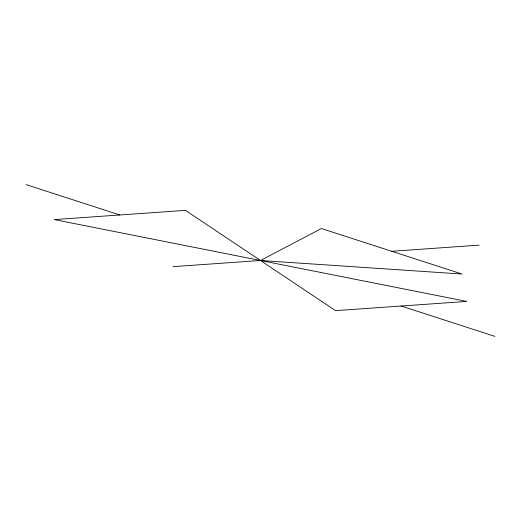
<?xml version="1.0" encoding="UTF-8"?>
<svg xmlns="http://www.w3.org/2000/svg" width="521" height="521" viewBox="0 0 521 521"><rect width="100%" height="100%" fill="white"/><g stroke="black" fill="none" stroke-linecap="round" stroke-linejoin="round"><path stroke-width="0.78" d="M260.5 260.5L321.385 228.517L462.055 274.046L260.5 260.5L173.024 266.648M391.72 251.285L479.196 245.137M26.05 184.623L119.83 214.978M401.17 306.022L494.95 336.377M185.437 210.367L54.223 219.582L466.777 301.418L335.563 310.633L185.437 210.367"/></g></svg>
